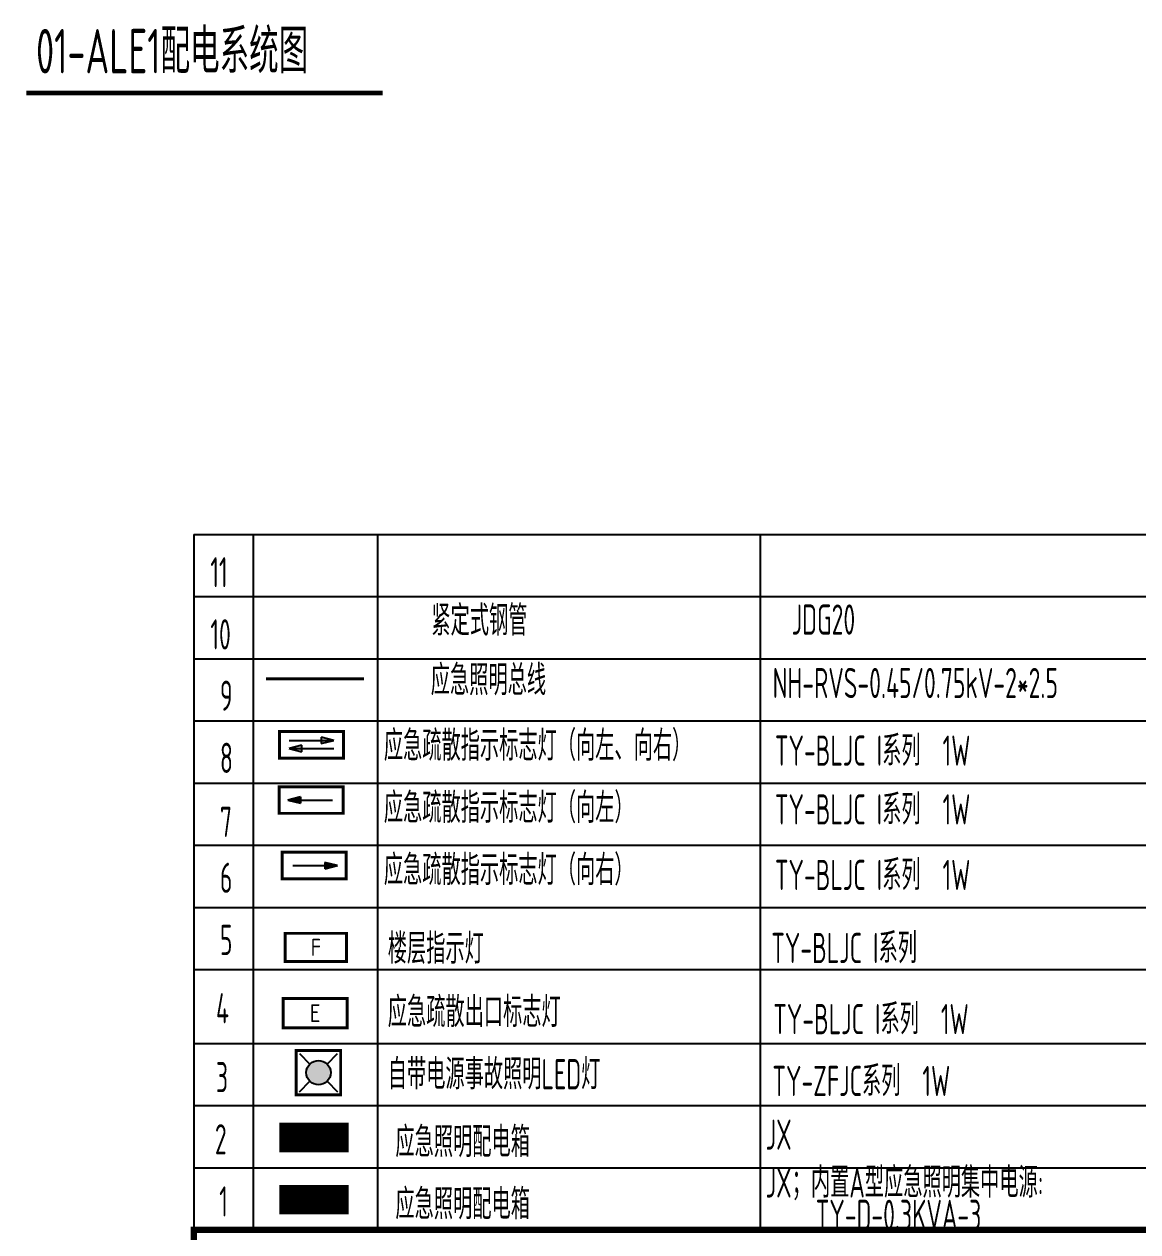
# Model space of a CAD drawing. Extents: x 6250600 to 6678662, y -692028 to -290561.
# Drawn here: x 6511754 to 6524295, y -365401 to -351801 of the extents above; entities that cross this region are included whole.
import ezdxf
from ezdxf.enums import TextEntityAlignment as Align

# ---------------------------------------------------------------- set-up
doc = ezdxf.new("R2010")
doc.units = 0
doc.header["$LTSCALE"] = 1000
doc.header["$MEASUREMENT"] = 0
doc.layers.get('0').update_dxf_attribs({"linetype": 'CONTINUOUS'})
for name, color, linetype in [('EQUIP-照明', 3, 'CONTINUOUS'), ('TEL_TAB', 7, 'CONTINUOUS'), ('TEXT', 7, 'CONTINUOUS'), ('电气', 7, 'CONTINUOUS')]:
    doc.layers.add(name, color=color, linetype=linetype)
doc.styles.add('_TEL_ATTDEF', font='GBENOR', dxfattribs={"width": 0.8, "height": 3, "bigfont": 'GBCBIG'})
doc.styles.add('_TEL_DIM', font='sceie.shx', dxfattribs={"width": 0.8, "height": 3.5, "bigfont": 'sceic.shx'})
doc.styles.add('sceic', font='sceie.shx', dxfattribs={"width": 0.8, "bigfont": 'sceic.shx'})
doc.styles.add('sceie', font='sceie.shx', dxfattribs={"width": 0.7, "bigfont": 'sceic.shx'})

# ---------------------------------------------------------------- blocks, each defined once
blk = doc.blocks.new('$equip$00002534')
for p, q in [((-0.72, 0.66), (-0.72, 0)), ((0.72, 0.66), (-0.72, 0.66)), ((0.72, 0), (0.72, 0.66)), ((-0.72, 0), (0.72, 0))]:
    blk.add_line(p, q)
at = {"const_width": 0.0667}
blk.add_lwpolyline([(-0.72, 0.66), (-0.72, 0), (0.72, 0), (0.72, 0.66), (-0.72, 0.66), (-0.72, 0)], dxfattribs=at)
for p in [(0, 0.66), (-0.72, 0.33), (0.72, 0.33), (0, 0)]:
    blk.add_point(p)
at = {"color": 7, "style": '_TEL_DIM'}
blk.add_attdef('$TEXT$', text='', height=0.4, dxfattribs=at).set_placement((0, 0.33), align=Align.MIDDLE_CENTER)
at = {"color": 7, "style": '_TEL_DIM', "flags": 1}
blk.add_attdef('A', text='', height=0.00002, dxfattribs=at).set_placement((0, 0), align=Align.MIDDLE_CENTER)
blk = doc.blocks.new('$equip$00002604')
blk.add_hatch(color=256).paths.add_polyline_path([(0.275, 0.5, 1), (-0.274, 0.5, 1)])
for p, q in [((-0.429, 0.929), (-0.194, 0.694)), ((0.194, 0.694), (0.429, 0.929)), ((-0.429, 0.071), (-0.194, 0.306)), ((0.194, 0.306), (0.429, 0.071))]:
    blk.add_line(p, q)
at = {"const_width": 0.0667}
blk.add_lwpolyline([(-0.5, 1), (-0.5, 0), (0.5, 0), (0.5, 1), (-0.5, 1), (-0.5, 0)], dxfattribs=at)
blk.add_lwpolyline([(-0.5, 1), (-0.5, 0), (0.5, 0), (0.5, 1)], close=True)
blk.add_circle((0, 0.5), 0.275)
for p in [(0, 1), (-0.5, 0.5), (0.5, 0.5), (0, 0)]:
    blk.add_point(p)
at = {"color": 7, "style": '_TEL_DIM', "flags": 1}
blk.add_attdef('A', text='', height=0.000025, dxfattribs=at).set_placement((0, 0), align=Align.MIDDLE_CENTER)
blk = doc.blocks.new('$equip$00002540')
blk.add_hatch(color=256).paths.add_polyline_path([(0.24, 0.372), (0.24, 0.228), (0.528, 0.3)])
for p, q in [((-0.72, 0.6), (-0.72, 0)), ((0.72, 0.6), (-0.72, 0.6)), ((0.72, 0), (0.72, 0.6)), ((0.24, 0.372), (0.24, 0.228)), ((0.528, 0.3), (0.24, 0.372)), ((0.24, 0.228), (0.528, 0.3)), ((-0.72, 0), (0.72, 0))]:
    blk.add_line(p, q)
at = {"color": 7}
blk.add_line((-0.48, 0.3), (0.48, 0.3), dxfattribs=at)
at = {"const_width": 0.0667}
blk.add_lwpolyline([(-0.72, 0.6), (-0.72, 0), (0.72, 0), (0.72, 0.6), (-0.72, 0.6), (-0.72, 0)], dxfattribs=at)
for p in [(0, 0.6), (-0.72, 0.3), (0.72, 0.3), (0, 0)]:
    blk.add_point(p)
at = {"color": 7, "style": '_TEL_DIM', "flags": 1}
blk.add_attdef('A', text='', height=0.00002, dxfattribs=at).set_placement((0, 0), align=Align.MIDDLE_CENTER)
blk = doc.blocks.new('$equip$00002541')
blk.add_hatch(color=256).paths.add_polyline_path([(-0.24, 0.372), (-0.528, 0.3), (-0.24, 0.228)])
for p, q in [((-0.72, 0.6), (-0.72, 0)), ((0.72, 0.6), (-0.72, 0.6)), ((0.72, 0), (0.72, 0.6)), ((-0.24, 0.372), (-0.528, 0.3)), ((-0.528, 0.3), (-0.24, 0.228)), ((-0.24, 0.372), (-0.24, 0.228)), ((-0.72, 0), (0.72, 0))]:
    blk.add_line(p, q)
at = {"color": 7}
blk.add_line((-0.48, 0.3), (0.48, 0.3), dxfattribs=at)
at = {"const_width": 0.0667}
blk.add_lwpolyline([(-0.72, 0.6), (-0.72, 0), (0.72, 0), (0.72, 0.6), (-0.72, 0.6), (-0.72, 0)], dxfattribs=at)
for p in [(0, 0.6), (-0.72, 0.3), (0.72, 0.3), (0, 0)]:
    blk.add_point(p)
at = {"color": 7, "style": '_TEL_DIM', "flags": 1}
blk.add_attdef('A', text='', height=0.00002, dxfattribs=at).set_placement((0, 0), align=Align.MIDDLE_CENTER)
blk = doc.blocks.new('*X35')
at = {"color": 0}
for p, q in [((-250, 32.8), (-82.8, 200)), ((-250, 68.2), (-118.2, 200)), ((-250, 103.6), (-153.6, 200)), ((-250, 138.9), (-188.9, 200)), ((-250, 174.3), (-224.3, 200)), ((-247.5, 0), (-47.5, 200)), ((-212.1, 0), (-12.1, 200)), ((-176.8, 0), (23.2, 200)), ((-141.4, 0), (58.6, 200)), ((-106.1, 0), (93.9, 200)), ((-70.7, 0), (129.3, 200)), ((-35.4, 0), (164.6, 200)), ((0, 0), (200, 200)), ((35.4, 0), (235.4, 200)), ((70.7, 0), (250, 179.3)), ((106.1, 0), (250, 143.9)), ((141.4, 0), (250, 108.6)), ((176.8, 0), (250, 73.2)), ((212.1, 0), (250, 37.9)), ((247.5, 0), (250, 2.5))]:
    blk.add_line(p, q, dxfattribs=at)
blk = doc.blocks.new('$equip$00002943')
for p, q in [((-0.75, 0.6), (-0.75, 0)), ((0.75, 0.6), (-0.75, 0.6)), ((0.75, 0), (0.75, 0.6)), ((-0.75, 0), (0.75, 0))]:
    blk.add_line(p, q)
for points, const_width in [([(-0.75, 0.3), (0.75, 0.3)], 0.6), ([(-0.75, 0.6), (-0.75, 0), (0.75, 0), (0.75, 0.6), (-0.75, 0.6), (-0.75, 0)], 0.0667)]:
    blk.add_lwpolyline(points, dxfattribs=dict(const_width=const_width))
for p in [(0, 0.6), (-0.75, 0.3), (0.75, 0.3), (0, 0)]:
    blk.add_point(p)
at = {"xscale": 0.00300000000061118, "yscale": 0.00300000000061118, "zscale": 0.00300000000061118}
blk.add_blockref('*X35', (0, 0), dxfattribs=at)
at = {"color": 7, "style": '_TEL_DIM', "flags": 1}
for tag in ['A', 'REMARK']:
    blk.add_attdef(tag, text='', height=0.00002, dxfattribs=at).set_placement((0, 0), align=Align.MIDDLE_CENTER)
blk = doc.blocks.new('$equip$00002542')
h = blk.add_hatch(color=256)
h.paths.add_polyline_path([(-0.215, 0.29), (-0.503, 0.218), (-0.215, 0.218)])
h.paths.add_polyline_path([(-0.215, 0.218), (-0.503, 0.218), (-0.215, 0.146)])
h.paths.add_polyline_path([(0.215, 0.472), (0.215, 0.328), (0.503, 0.4)])
for p, q in [((-0.72, 0.6), (-0.72, 0)), ((0.72, 0.6), (-0.72, 0.6)), ((0.72, 0), (0.72, 0.6)), ((-0.215, 0.29), (-0.503, 0.218)), ((-0.215, 0.146), (-0.215, 0.29)), ((0.215, 0.472), (0.215, 0.328)), ((0.503, 0.4), (0.215, 0.472)), ((0.215, 0.328), (0.503, 0.4)), ((-0.72, 0), (0.72, 0)), ((-0.503, 0.218), (-0.215, 0.146))]:
    blk.add_line(p, q)
at = {"color": 7}
for p, q in [((-0.505, 0.4), (0.455, 0.4)), ((-0.503, 0.218), (0.505, 0.218))]:
    blk.add_line(p, q, dxfattribs=at)
at = {"const_width": 0.0667}
blk.add_lwpolyline([(-0.72, 0.6), (-0.72, 0), (0.72, 0), (0.72, 0.6), (-0.72, 0.6), (-0.72, 0)], dxfattribs=at)
for p in [(0, 0.6), (-0.72, 0.3), (0.72, 0.3), (0, 0)]:
    blk.add_point(p)
at = {"color": 7, "style": '_TEL_DIM', "flags": 1}
blk.add_attdef('A', text='', height=0.00002, dxfattribs=at).set_placement((0, 0), align=Align.MIDDLE_CENTER)
blk = doc.blocks.new('$equip_U$00000072(PC201702121155)')
blk.add_blockref('$equip$00002534', (0.003, -0.349)).add_auto_attribs({'$TEXT$': 'F'})
at = {"color": 7, "style": '_TEL_DIM', "flags": 1}
for tag in ['A', 'REMARK']:
    blk.add_attdef(tag, text='', height=0.0000333, dxfattribs=at).set_placement((0, 0), align=Align.MIDDLE_CENTER)

msp = doc.modelspace()

# ---------------------------------------------------------------- linework, layer by layer
msp.add_lwpolyline([(6531665, -365378.7, 70, 70, 0), (6513665, -365378.7, 70, 70, 0), (6513665, -371378.7, 0, 0, 0)], format="xyseb")
at = {"const_width": 70}
msp.add_lwpolyline([(6513665, -365378.7), (6513665, -371378.7)], dxfattribs=at)
at = {"layer": 'TEL_TAB', "color": 0, "linetype": 'ByBlock'}
for p, q in [((6513665.2, -357548), (6513665, -364678.7)), ((6520041.6, -357548), (6520041.6, -364678.7)), ((6513665, -362447.9), (6531665, -362447.9)), ((6513665, -363278.7), (6513665, -364678.7)), ((6513665, -363278.7), (6531665, -363278.7)), ((6513665, -363278.7), (6513665, -364678.7)), ((6520041.6, -363278.7), (6520041.6, -364678.7)), ((6520041.6, -363278.7), (6520041.6, -364678.7)), ((6513665, -363978.7), (6531665, -363978.7)), ((6513665, -364678.7), (6513665, -365378.7)), ((6513665, -364678.7), (6531665, -364678.7)), ((6513665, -364678.7), (6531665, -364678.7)), ((6513665, -364678.7), (6531665, -364678.7)), ((6513665, -364678.7), (6531665, -364678.7)), ((6514333.5, -364678.7), (6514333.5, -365378.7)), ((6520041.6, -364678.7), (6520041.6, -365378.7)), ((6520041.6, -364678.7), (6520041.6, -365378.7))]:
    msp.add_line(p, q, dxfattribs=at)
for points in [[(6513664.7, -357548), (6531648.3, -357548)], [(6514333.5, -357548), (6514333.5, -364678.7)], [(6515733.5, -357548), (6515733.5, -364678.7)], [(6513664.9, -358248), (6531648.5, -358248)], [(6513664.9, -358948), (6531648.5, -358948)], [(6513665, -359648), (6531648.5, -359648)], [(6513665, -360348), (6531648.5, -360348)], [(6513665, -361048), (6531648.5, -361048)], [(6513665, -361748), (6531648.5, -361747.9)], [(6513665, -361748), (6531648.5, -361747.9)], [(6513665, -362447.9), (6531648.5, -362447.9)], [(6514333.5, -363278.7), (6514333.5, -364678.7)], [(6514333.5, -363278.7), (6514333.5, -364678.7)], [(6515733.5, -363278.7), (6515733.5, -364678.7)], [(6515733.5, -363278.7), (6515733.5, -364678.7)], [(6514333.5, -364678.7), (6514333.5, -365378.7)], [(6515733.5, -364678.7), (6515733.5, -365378.7)], [(6515733.5, -364678.7), (6515733.5, -365378.7)]]:
    msp.add_lwpolyline(points, dxfattribs=at)
at = {"layer": 'TEL_TAB', "color": 0, "linetype": 'ByBlock', "const_width": 35}
msp.add_lwpolyline([(6514478.9, -359174.2), (6515579.8, -359174.2)], dxfattribs=at)
at = {"layer": '电气', "const_width": 50, "elevation": -10939.6}
msp.add_lwpolyline([(6511778.9, -352575.5), (6515790.1, -352575.5)], dxfattribs=at)

# ---------------------------------------------------------------- block references
at = {"layer": 'EQUIP-照明', "xscale": 480, "yscale": 480, "zscale": 480}
msp.add_blockref('$equip_U$00000072(PC201702121155)', (6515037.7, -362188.3), dxfattribs=at)
at = {"layer": 'TEL_TAB', "color": 0, "linetype": 'ByBlock', "xscale": 500, "yscale": 500, "zscale": 500}
for name, p in [('$equip$00002542', (6514989.2, -360066.7)), ('$equip$00002541', (6514985.5, -360688)), ('$equip$00002540', (6515019.1, -361425.9)), ('$equip$00002604', (6515068.3, -363858.4)), ('$equip$00002943', (6515018.3, -364488.6)), ('$equip$00002943', (6515018.3, -365188.6))]:
    msp.add_blockref(name, p, dxfattribs=at)
at = {"layer": 'TEL_TAB', "color": 0, "linetype": 'ByBlock'}
ref = msp.add_blockref('$equip$00002534', (6515030.3, -363103.9), dxfattribs=dict(at, xscale=500, yscale=500, zscale=500))
ref.add_attrib('$TEXT$', 'E', dxfattribs={"layer": '0', "color": 7, "height": 200, "style": '_TEL_ATTDEF'}).set_placement((6515030.3, -362938.9), align=Align.MIDDLE_CENTER)

# ---------------------------------------------------------------- texts
at = {"layer": 'TEL_TAB', "color": 0, "linetype": 'ByBlock', "style": 'sceic', "width": 0.67}
for s, p in [('11', (6513851, -358142.9)), ('紧定式钢管', (6516339.4, -358686.2)), ('JDG20', (6520397.1, -358675.9)), ('10', (6513851, -358842.9)), ('9', (6513958.4, -359533.4)), ('应急疏散指示标志灯（向左、向右）', (6515804.3, -360095.5)), ('TY-BLJC I系列  1W ', (6520208.1, -360151.7)), ('8', (6513958.4, -360233.4)), ('应急疏散指示标志灯（向左）', (6515804.3, -360795.5)), ('TY-BLJC I系列  1W ', (6520208.1, -360813.7)), ('7', (6513958.4, -360953.4)), ('应急疏散指示标志灯（向右）', (6515804.3, -361495.5)), ('TY-BLJC I系列  1W ', (6520208.1, -361551.7)), ('6', (6513958.4, -361583.4)), ('5', (6513958.4, -362283.4)), ('楼层指示灯', (6515848.5, -362381.7)), ('TY-BLJC I系列', (6520167.3, -362374.5)), ('4', (6513914.1, -363053.5)), ('应急疏散出口标志灯', (6515848.5, -363095.8)), ('TY-BLJC I系列  1W ', (6520189.3, -363175.3)), ('3', (6513914.1, -363828.7)), ('自带电源事故照明LED灯', (6515848.5, -363795.8)), ('TY-ZFJC系列  1W', (6520179.9, -363872)), ('2', (6513901.4, -364528.7)), ('应急照明配电箱', (6515934.6, -364558.7)), ('JX', (6520104.4, -364475.9)), ('JX；内置A型应急照明集中电源:', (6520104.4, -365015)), ('1', (6513950.2, -365228.7)), ('应急照明配电箱', (6515934.6, -365258.7)), ('TY-D-0.3KVA-3 ', (6520667.9, -365379.8))]:
    msp.add_text(s, height=340, dxfattribs=at).set_placement(p)
at = {"layer": 'TEL_TAB', "color": 1, "linetype": 'ByBlock', "style": 'sceic', "width": 0.67}
for s, p in [('应急照明总线', (6516332.8, -359357.2)), ('NH-RVS-0.45/0.75kV-2*2.5', (6520182.2, -359390.4))]:
    msp.add_text(s, height=340, dxfattribs=at).set_placement(p)
at = {"layer": 'TEXT', "color": 2, "style": 'sceie', "width": 0.7}
msp.add_text('01-ALE1配电系统图', height=500, dxfattribs=at).set_placement((6511887.5, -352355, -10939.6))

doc.saveas('drawing.dxf')
